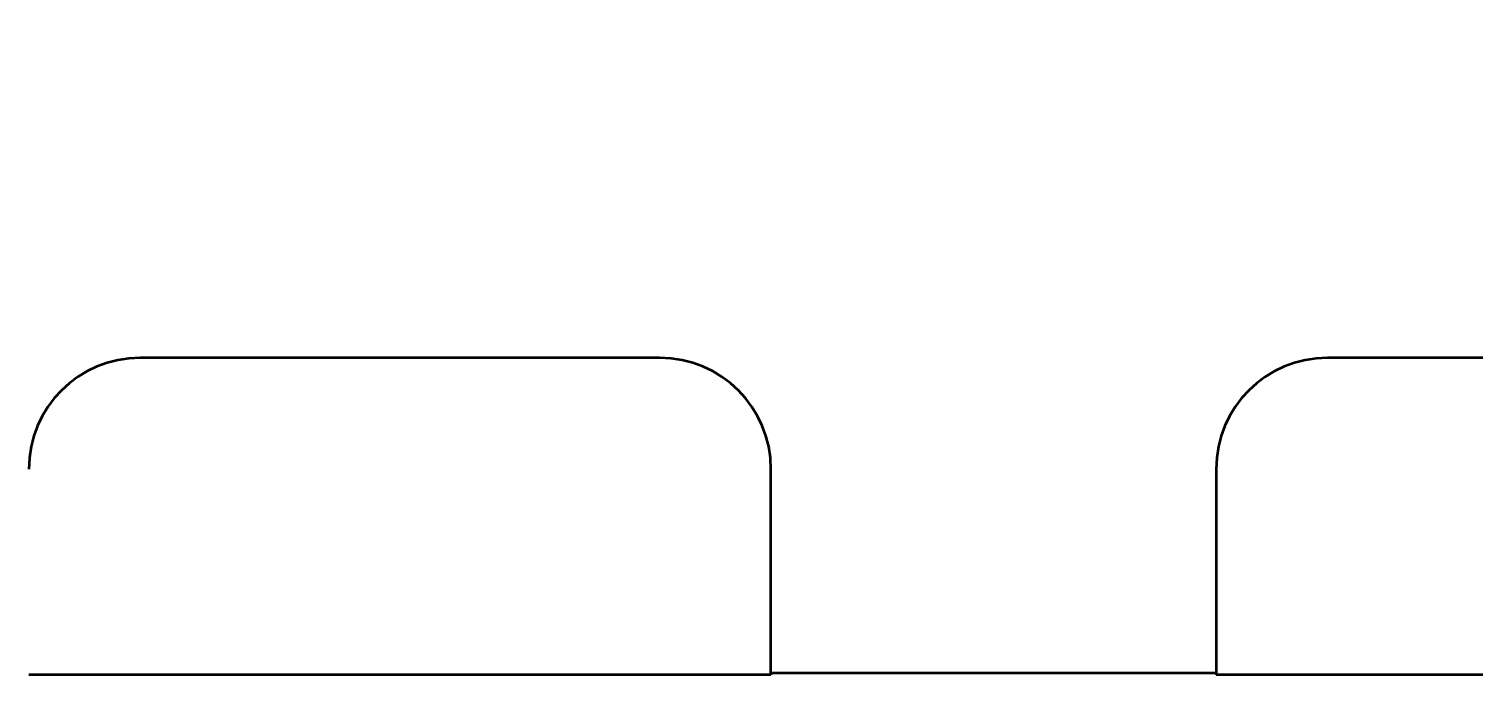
# Model space of a CAD drawing. Header units: millimetres. Extents: x 256 to 2096, y 1004 to 2403.
# Drawn here: x 781.96 to 820.89, y 1462.11 to 1479.75 of the extents above; entities that cross this region are included whole.
import ezdxf

# ---------------------------------------------------------------- set-up
doc = ezdxf.new("R2010")
doc.units = ezdxf.units.MM
doc.layers.add('1', color=7, linetype='Continuous', true_color=0xffffff)
doc.layers.add('dim', color=82, linetype='Continuous', lineweight=9)
doc.dimstyles.get("Standard").update_dxf_attribs({"dimscale": 5, "dimtxt": 0.18, "dimasz": 0.18, "dimexe": 0.18, "dimexo": 0.0625, "dimgap": 0.09, "dimtad": 0, "dimtoh": 1, "dimzin": 0, "dimdsep": 46, "dimtxsty": 'Standard', "dimcen": 0.09, "dimadec": 0, "dimazin": 0, "dimtfac": 1, "dimtofl": 0, "dimtmove": 0, "dimatfit": 3, "dimfxl": 0, "dimtolj": 1, "dimtzin": 0, "dimarcsym": 0})

# ---------------------------------------------------------------- blocks, each defined once
blk = doc.blocks.new('*D6')
at = {"layer": 'Defpoints', "color": 0, "lineweight": 18, "transparency": 16777216}
for p in [(357.463, 1615.379), (987.463, 1465.376), (357.463, 1457.081)]:
    blk.add_point(p, dxfattribs=at)
at = {"layer": 'dim', "color": 0, "lineweight": -2, "transparency": 16777216}
for p, q in [((357.463, 1459.58), (357.463, 1617.877)), ((987.463, 1467.875), (987.463, 1617.877)), ((367.463, 1615.379), (626.631, 1615.379)), ((977.463, 1615.379), (718.295, 1615.379))]:
    blk.add_line(p, q, dxfattribs=at)
at = {"layer": 'dim', "color": 0, "lineweight": 18, "transparency": 16777216}
for points in [[(367.463, 1617.045), (367.463, 1613.712), (357.463, 1615.379)], [(977.463, 1617.045), (977.463, 1613.712), (987.463, 1615.379)]]:
    blk.add_solid(points, dxfattribs=at)
at = {"layer": 'dim', "color": 0, "lineweight": 18, "transparency": 16777216, "insert": (672.463, 1615.379), "char_height": 12.5, "attachment_point": 5}
blk.add_mtext('\\A1;630.00{\\H7.5;\\S-0.10^ -0.15;}', dxfattribs=at)

msp = doc.modelspace()

# ---------------------------------------------------------------- linework, layer by layer
at = {"layer": '1', "color": 7, "linetype": 'Continuous', "lineweight": 35}
for p, q in [((798.963, 1470.879), (784.963, 1470.879)), ((830.963, 1470.879), (816.963, 1470.879)), ((801.963, 1462.379), (801.963, 1467.879)), ((813.963, 1467.879), (813.963, 1462.379)), ((801.963, 1462.379), (801.963, 1462.326)), ((813.963, 1462.379), (801.963, 1462.379)), ((813.963, 1462.379), (813.963, 1462.326)), ((801.963, 1462.326), (781.963, 1462.326)), ((833.963, 1462.326), (813.963, 1462.326))]:
    msp.add_line(p, q, dxfattribs=at)
for centre, start, end in [((784.963, 1467.879), 90, 180), ((798.963, 1467.879), 0, 90), ((816.963, 1467.879), 90, 180)]:
    msp.add_arc(centre, 3, start, end, dxfattribs=at)

# ---------------------------------------------------------------- dimensions: what is measured, and where the dimension line sits
at = {"layer": 'dim', "lineweight": 18}
dim = msp.add_linear_dim(base=(357.463, 1615.379), p1=(987.463, 1465.376), p2=(357.463, 1457.081), dimstyle='Standard', override={"dimtxt": 2.5, "dimasz": 2, "dimexe": 0.49975, "dimexo": 0.49975, "dimgap": 0.49975, "dimtol": 1, "dimlim": 0, "dimtp": -0.1, "dimtm": 0.15, "dimtfac": 0.6, "dimtdec": 2, "dimtolj": 1}, dxfattribs=at)
dim.commit()
dim.dimension.update_dxf_attribs({"geometry": '*D6', "text_midpoint": (672.463, 1615.379)})

doc.saveas('drawing.dxf')
